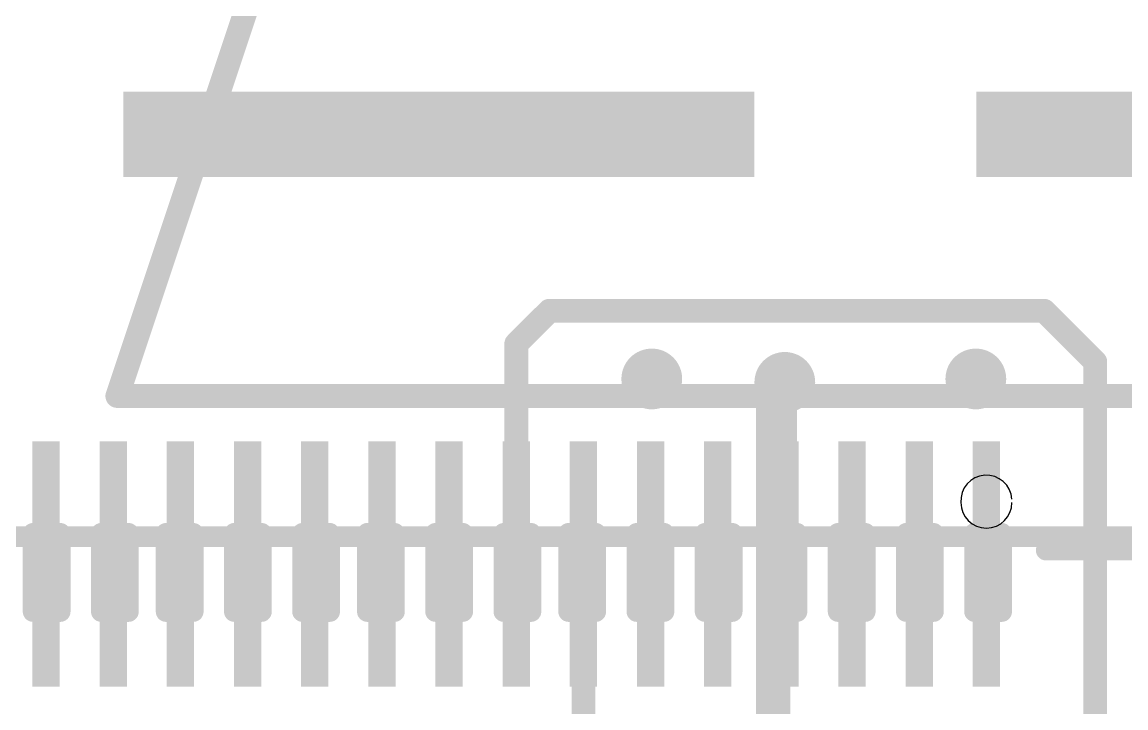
# Model space of a CAD drawing. Extents: x -5 to 103, y -6 to 58.
# Drawn here: x 36.84 to 45.06, y 31.58 to 36.7 of the extents above; entities that cross this region are included whole.
import ezdxf

# ---------------------------------------------------------------- set-up
doc = ezdxf.new("R2010")
doc.units = 0
for name, color, linetype in [('1', 12, 'CONTINUOUS'), ('16', 132, 'CONTINUOUS'), ('18', 110, 'CONTINUOUS'), ('21', 40, 'CONTINUOUS'), ('51', 254, 'CONTINUOUS')]:
    doc.layers.add(name, color=color, linetype=linetype)

# ---------------------------------------------------------------- blocks, each defined once
blk = doc.blocks.new('RECT')
blk.add_solid([(-0.5, -0.5), (0.5, -0.5), (-0.5, 0.5), (0.5, 0.5)])
blk = doc.blocks.new('ROUNDV')
at = {"const_width": 0.5}
blk.add_lwpolyline([(0, -0.25, 1), (0, 0.25, 1), (0, -0.25)], format="xyb", dxfattribs=at)

msp = doc.modelspace()

# ---------------------------------------------------------------- linework, layer by layer
at = {"layer": '1', "const_width": 0.1778}
for points in [[(40.52, 34.297), (40.767, 34.544)], [(40.767, 34.544), (44.45, 34.544)], [(44.45, 34.544), (44.831, 34.163)], [(40.52, 32.658), (40.52, 34.297)], [(44.831, 34.163), (44.831, 29.845)], [(42.5206, 34.0097), (42.5196, 34.0106)], [(42.5206, 32.658), (42.5206, 34.0097)], [(41.0202, 32.658), (41.0202, 30.5155)]]:
    msp.add_lwpolyline(points, dxfattribs=at)
at = {"layer": '1', "const_width": 0.0889}
for points in [[(40.767, 34.5885, 1), (40.767, 34.4996)], [(40.7984, 34.5126, 1), (40.7356, 34.5754)], [(44.4814, 34.5754, 1), (44.4186, 34.5126)], [(44.45, 34.4996, 1), (44.45, 34.5885)], [(40.4886, 34.3285, 1), (40.5515, 34.2656)], [(40.5645, 34.297, 1), (40.4756, 34.297)], [(44.8755, 34.163, 1), (44.7866, 34.163)], [(44.7996, 34.1316, 1), (44.8624, 34.1944)], [(42.551, 34.042, 1), (42.4882, 33.9792)], [(42.565, 34.0097, 1), (42.4761, 34.0097)], [(42.4891, 33.9782, 1), (42.552, 34.0411)], [(41.0646, 32.658, 1), (40.9757, 32.658)], [(40.4756, 32.658, 1), (40.5645, 32.658)], [(42.4761, 32.658, 1), (42.565, 32.658)]]:
    msp.add_lwpolyline(points, format="xyb", dxfattribs=at)
at = {"layer": '16'}
for points, const_width in [([(37.5497, 33.909), (39.37, 39.37)], 0.1778), ([(42.4327, 33.9237), (42.5196, 34.0106)], 0.254), ([(42.4327, 28.4226), (42.4327, 33.9237)], 0.254), ([(49.911, 33.909), (37.5497, 33.909)], 0.1778)]:
    msp.add_lwpolyline(points, dxfattribs=dict(at, const_width=const_width))
for points, const_width in [([(42.5645, 33.9657, 1), (42.4747, 34.0555)], 0.127), ([(42.4962, 33.9237, 1), (42.3692, 33.9237)], 0.127), ([(42.3878, 33.9686, 1), (42.4776, 33.8788)], 0.127), ([(37.5075, 33.9231, 1), (37.5918, 33.8949)], 0.0889), ([(37.5497, 33.9534, 1), (37.5497, 33.8646)], 0.0889)]:
    msp.add_lwpolyline(points, format="xyb", dxfattribs=dict(at, const_width=const_width))
at = {"layer": '21', "const_width": 0.1524}
msp.add_lwpolyline([(44.4653, 32.7596), (46.9037, 32.7596)], dxfattribs=at)
at = {"layer": '21', "const_width": 0.0762}
msp.add_lwpolyline([(44.4653, 32.7977, 1), (44.4653, 32.7215)], format="xyb", dxfattribs=at)
at = {"layer": '51', "const_width": 0.1524}
for points in [[(37.1247, 32.8866), (36.9215, 32.8866)], [(36.9215, 32.8866), (36.9215, 32.3024)], [(37.1247, 32.3024), (37.1247, 32.8866)], [(37.6327, 32.8866), (37.4295, 32.8866)], [(37.4295, 32.8866), (37.4295, 32.3024)], [(37.6327, 32.3024), (37.6327, 32.8866)], [(38.1153, 32.8866), (37.9121, 32.8866)], [(37.9121, 32.8866), (37.9121, 32.3024)], [(38.1153, 32.3024), (38.1153, 32.8866)], [(38.6233, 32.8866), (38.4201, 32.8866)], [(38.4201, 32.8866), (38.4201, 32.3024)], [(38.6233, 32.3024), (38.6233, 32.8866)], [(39.1313, 32.8866), (38.9281, 32.8866)], [(38.9281, 32.8866), (38.9281, 32.3024)], [(39.1313, 32.3024), (39.1313, 32.8866)], [(39.6139, 32.8866), (39.4107, 32.8866)], [(39.4107, 32.8866), (39.4107, 32.3024)], [(39.6139, 32.3024), (39.6139, 32.8866)], [(40.1219, 32.8866), (39.9187, 32.8866)], [(39.9187, 32.8866), (39.9187, 32.3024)], [(40.1219, 32.3024), (40.1219, 32.8866)], [(40.6299, 32.8866), (40.4267, 32.8866)], [(40.4267, 32.8866), (40.4267, 32.3024)], [(40.6299, 32.3024), (40.6299, 32.8866)], [(41.1125, 32.8866), (40.9093, 32.8866)], [(40.9093, 32.8866), (40.9093, 32.3024)], [(41.1125, 32.3024), (41.1125, 32.8866)], [(41.6205, 32.8866), (41.4173, 32.8866)], [(41.4173, 32.8866), (41.4173, 32.3024)], [(41.6205, 32.3024), (41.6205, 32.8866)], [(42.1285, 32.8866), (41.9253, 32.8866)], [(41.9253, 32.8866), (41.9253, 32.3024)], [(42.1285, 32.3024), (42.1285, 32.8866)], [(42.6111, 32.8866), (42.4079, 32.8866)], [(42.4079, 32.8866), (42.4079, 32.3024)], [(42.6111, 32.3024), (42.6111, 32.8866)], [(43.1191, 32.8866), (42.9159, 32.8866)], [(42.9159, 32.8866), (42.9159, 32.3024)], [(43.1191, 32.3024), (43.1191, 32.8866)], [(43.6271, 32.8866), (43.4239, 32.8866)], [(43.4239, 32.8866), (43.4239, 32.3024)], [(43.6271, 32.3024), (43.6271, 32.8866)], [(44.1351, 32.8866), (43.9319, 32.8866)], [(43.9319, 32.8866), (43.9319, 32.3024)], [(44.1351, 32.3024), (44.1351, 32.8866)], [(29.9111, 32.8612), (46.7767, 32.8612)], [(36.9215, 32.3024), (37.1247, 32.3024)], [(37.4295, 32.3024), (37.6327, 32.3024)], [(37.9121, 32.3024), (38.1153, 32.3024)], [(38.4201, 32.3024), (38.6233, 32.3024)], [(38.9281, 32.3024), (39.1313, 32.3024)], [(39.4107, 32.3024), (39.6139, 32.3024)], [(39.9187, 32.3024), (40.1219, 32.3024)], [(40.4267, 32.3024), (40.6299, 32.3024)], [(40.9093, 32.3024), (41.1125, 32.3024)], [(41.4173, 32.3024), (41.6205, 32.3024)], [(41.9253, 32.3024), (42.1285, 32.3024)], [(42.4079, 32.3024), (42.6111, 32.3024)], [(42.9159, 32.3024), (43.1191, 32.3024)], [(43.4239, 32.3024), (43.6271, 32.3024)], [(43.9319, 32.3024), (44.1351, 32.3024)]]:
    msp.add_lwpolyline(points, dxfattribs=at)
at = {"layer": '51', "const_width": 0.0762}
for points in [[(36.9215, 32.9247, 1), (36.9215, 32.8485)], [(36.9596, 32.8866, 1), (36.8834, 32.8866)], [(37.1628, 32.8866, 1), (37.0866, 32.8866)], [(37.1247, 32.8485, 1), (37.1247, 32.9247)], [(37.4295, 32.9247, 1), (37.4295, 32.8485)], [(37.4676, 32.8866, 1), (37.3914, 32.8866)], [(37.6708, 32.8866, 1), (37.5946, 32.8866)], [(37.6327, 32.8485, 1), (37.6327, 32.9247)], [(37.9121, 32.9247, 1), (37.9121, 32.8485)], [(37.9502, 32.8866, 1), (37.874, 32.8866)], [(38.1534, 32.8866, 1), (38.0772, 32.8866)], [(38.1153, 32.8485, 1), (38.1153, 32.9247)], [(38.4201, 32.9247, 1), (38.4201, 32.8485)], [(38.4582, 32.8866, 1), (38.382, 32.8866)], [(38.6614, 32.8866, 1), (38.5852, 32.8866)], [(38.6233, 32.8485, 1), (38.6233, 32.9247)], [(38.9281, 32.9247, 1), (38.9281, 32.8485)], [(38.9662, 32.8866, 1), (38.89, 32.8866)], [(39.1694, 32.8866, 1), (39.0932, 32.8866)], [(39.1313, 32.8485, 1), (39.1313, 32.9247)], [(39.4107, 32.9247, 1), (39.4107, 32.8485)], [(39.4488, 32.8866, 1), (39.3726, 32.8866)], [(39.652, 32.8866, 1), (39.5758, 32.8866)], [(39.6139, 32.8485, 1), (39.6139, 32.9247)], [(39.9187, 32.9247, 1), (39.9187, 32.8485)], [(39.9568, 32.8866, 1), (39.8806, 32.8866)], [(40.16, 32.8866, 1), (40.0838, 32.8866)], [(40.1219, 32.8485, 1), (40.1219, 32.9247)], [(40.4267, 32.9247, 1), (40.4267, 32.8485)], [(40.4648, 32.8866, 1), (40.3886, 32.8866)], [(40.668, 32.8866, 1), (40.5918, 32.8866)], [(40.6299, 32.8485, 1), (40.6299, 32.9247)], [(40.9093, 32.9247, 1), (40.9093, 32.8485)], [(40.9474, 32.8866, 1), (40.8712, 32.8866)], [(41.1506, 32.8866, 1), (41.0744, 32.8866)], [(41.1125, 32.8485, 1), (41.1125, 32.9247)], [(41.4173, 32.9247, 1), (41.4173, 32.8485)], [(41.4554, 32.8866, 1), (41.3792, 32.8866)], [(41.6586, 32.8866, 1), (41.5824, 32.8866)], [(41.6205, 32.8485, 1), (41.6205, 32.9247)], [(41.9253, 32.9247, 1), (41.9253, 32.8485)], [(41.9634, 32.8866, 1), (41.8872, 32.8866)], [(42.1666, 32.8866, 1), (42.0904, 32.8866)], [(42.1285, 32.8485, 1), (42.1285, 32.9247)], [(42.4079, 32.9247, 1), (42.4079, 32.8485)], [(42.446, 32.8866, 1), (42.3698, 32.8866)], [(42.6492, 32.8866, 1), (42.573, 32.8866)], [(42.6111, 32.8485, 1), (42.6111, 32.9247)], [(42.9159, 32.9247, 1), (42.9159, 32.8485)], [(42.954, 32.8866, 1), (42.8778, 32.8866)], [(43.1572, 32.8866, 1), (43.081, 32.8866)], [(43.1191, 32.8485, 1), (43.1191, 32.9247)], [(43.4239, 32.9247, 1), (43.4239, 32.8485)], [(43.462, 32.8866, 1), (43.3858, 32.8866)], [(43.6652, 32.8866, 1), (43.589, 32.8866)], [(43.6271, 32.8485, 1), (43.6271, 32.9247)], [(43.9319, 32.9247, 1), (43.9319, 32.8485)], [(43.97, 32.8866, 1), (43.8938, 32.8866)], [(44.1732, 32.8866, 1), (44.097, 32.8866)], [(44.1351, 32.8485, 1), (44.1351, 32.9247)], [(36.9215, 32.3405, 1), (36.9215, 32.2643)], [(36.8834, 32.3024, 1), (36.9596, 32.3024)], [(37.0866, 32.3024, 1), (37.1628, 32.3024)], [(37.1247, 32.2643, 1), (37.1247, 32.3405)], [(37.4295, 32.3405, 1), (37.4295, 32.2643)], [(37.3914, 32.3024, 1), (37.4676, 32.3024)], [(37.5946, 32.3024, 1), (37.6708, 32.3024)], [(37.6327, 32.2643, 1), (37.6327, 32.3405)], [(37.9121, 32.3405, 1), (37.9121, 32.2643)], [(37.874, 32.3024, 1), (37.9502, 32.3024)], [(38.0772, 32.3024, 1), (38.1534, 32.3024)], [(38.1153, 32.2643, 1), (38.1153, 32.3405)], [(38.4201, 32.3405, 1), (38.4201, 32.2643)], [(38.382, 32.3024, 1), (38.4582, 32.3024)], [(38.5852, 32.3024, 1), (38.6614, 32.3024)], [(38.6233, 32.2643, 1), (38.6233, 32.3405)], [(38.9281, 32.3405, 1), (38.9281, 32.2643)], [(38.89, 32.3024, 1), (38.9662, 32.3024)], [(39.0932, 32.3024, 1), (39.1694, 32.3024)], [(39.1313, 32.2643, 1), (39.1313, 32.3405)], [(39.4107, 32.3405, 1), (39.4107, 32.2643)], [(39.3726, 32.3024, 1), (39.4488, 32.3024)], [(39.5758, 32.3024, 1), (39.652, 32.3024)], [(39.6139, 32.2643, 1), (39.6139, 32.3405)], [(39.9187, 32.3405, 1), (39.9187, 32.2643)], [(39.8806, 32.3024, 1), (39.9568, 32.3024)], [(40.0838, 32.3024, 1), (40.16, 32.3024)], [(40.1219, 32.2643, 1), (40.1219, 32.3405)], [(40.4267, 32.3405, 1), (40.4267, 32.2643)], [(40.3886, 32.3024, 1), (40.4648, 32.3024)], [(40.5918, 32.3024, 1), (40.668, 32.3024)], [(40.6299, 32.2643, 1), (40.6299, 32.3405)], [(40.9093, 32.3405, 1), (40.9093, 32.2643)], [(40.8712, 32.3024, 1), (40.9474, 32.3024)], [(41.0744, 32.3024, 1), (41.1506, 32.3024)], [(41.1125, 32.2643, 1), (41.1125, 32.3405)], [(41.4173, 32.3405, 1), (41.4173, 32.2643)], [(41.3792, 32.3024, 1), (41.4554, 32.3024)], [(41.5824, 32.3024, 1), (41.6586, 32.3024)], [(41.6205, 32.2643, 1), (41.6205, 32.3405)], [(41.9253, 32.3405, 1), (41.9253, 32.2643)], [(41.8872, 32.3024, 1), (41.9634, 32.3024)], [(42.0904, 32.3024, 1), (42.1666, 32.3024)], [(42.1285, 32.2643, 1), (42.1285, 32.3405)], [(42.4079, 32.3405, 1), (42.4079, 32.2643)], [(42.3698, 32.3024, 1), (42.446, 32.3024)], [(42.573, 32.3024, 1), (42.6492, 32.3024)], [(42.6111, 32.2643, 1), (42.6111, 32.3405)], [(42.9159, 32.3405, 1), (42.9159, 32.2643)], [(42.8778, 32.3024, 1), (42.954, 32.3024)], [(43.081, 32.3024, 1), (43.1572, 32.3024)], [(43.1191, 32.2643, 1), (43.1191, 32.3405)], [(43.4239, 32.3405, 1), (43.4239, 32.2643)], [(43.3858, 32.3024, 1), (43.462, 32.3024)], [(43.589, 32.3024, 1), (43.6652, 32.3024)], [(43.6271, 32.2643, 1), (43.6271, 32.3405)], [(43.9319, 32.3405, 1), (43.9319, 32.2643)], [(43.8938, 32.3024, 1), (43.97, 32.3024)], [(44.097, 32.3024, 1), (44.1732, 32.3024)], [(44.1351, 32.2643, 1), (44.1351, 32.3405)]]:
    msp.add_lwpolyline(points, format="xyb", dxfattribs=at)
at = {"layer": '51'}
for centre, radius, start, end in [((44.0208, 33.1279), 0.1909, 3.8141, 183.8141), ((44.0208, 33.1152), 0.1905, 180, 0)]:
    msp.add_arc(centre, radius, start, end, dxfattribs=at)

# ---------------------------------------------------------------- block references
at = {"layer": '1'}
for p, xscale, yscale in [((39.9441, 35.8584), 4.699, 0.635), ((45.2146, 35.8584), 2.54, 0.635), ((37.0192, 32.658), 0.2032, 1.8288), ((37.5193, 32.658), 0.2032, 1.8288), ((38.0194, 32.658), 0.2032, 1.8288), ((38.5195, 32.658), 0.2032, 1.8288), ((39.0197, 32.658), 0.2032, 1.8288), ((39.5198, 32.658), 0.2032, 1.8288), ((40.0199, 32.658), 0.2032, 1.8288), ((40.52, 32.658), 0.2032, 1.8288), ((41.0202, 32.658), 0.2032, 1.8288), ((41.5203, 32.658), 0.2032, 1.8288), ((42.0204, 32.658), 0.2032, 1.8288), ((42.5206, 32.658), 0.2032, 1.8288), ((43.0207, 32.658), 0.2032, 1.8288), ((43.5208, 32.658), 0.2032, 1.8288), ((44.0209, 32.658), 0.2032, 1.8288)]:
    msp.add_blockref('RECT', p, dxfattribs=dict(at, xscale=xscale, yscale=yscale))
at = {"layer": '18', "xscale": 0.4524, "yscale": 0.4524}
for p in [(41.529, 34.036), (41.529, 34.036), (42.5196, 34.0106), (42.5196, 34.0106), (43.942, 34.036), (43.942, 34.036)]:
    msp.add_blockref('ROUNDV', p, dxfattribs=at)

doc.saveas('drawing.dxf')
